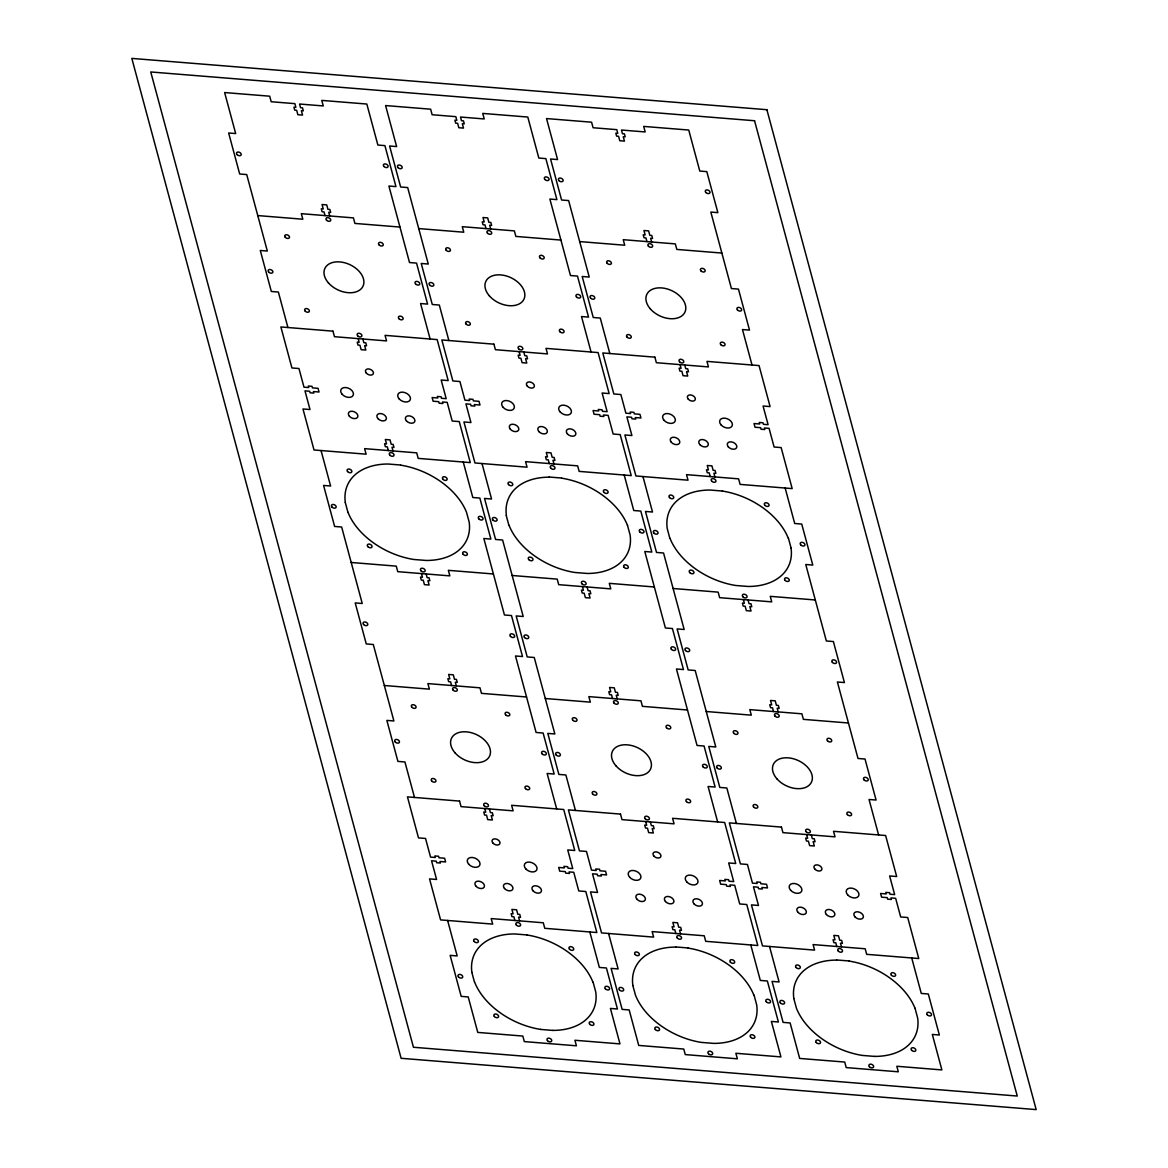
<?xml version="1.0" encoding="UTF-8"?>
<svg xmlns="http://www.w3.org/2000/svg" width="1168" height="1168" viewBox="0 0 1168 1168"><rect width="100%" height="100%" fill="white"/><g stroke="black" fill="none" stroke-linecap="round" stroke-linejoin="round"><path stroke-width="1.5" d="M549.091 477.026L561.56 478.033M675.659 946.956L688.127 947.963M836.609 959.965L849.078 960.972M552.887 1030.424L540.419 1029.417M874.788 1056.427L862.32 1055.419A65.525 43.508 24.9 0 1 796.43 1008.203L793.758 998.392M257.763 215.569L302.819 219.219L301.329 213.671L353.422 217.89L354.911 223.424L399.967 227.059M418.713 228.578L463.769 232.213L462.28 226.68L514.373 230.884L515.862 236.418L560.917 240.068M579.664 241.586L624.719 245.222L623.23 239.688L675.323 243.893L676.812 249.426L721.868 253.062M351.203 562.48L396.259 566.13L397.748 571.663L449.841 575.868L448.351 570.334L493.407 573.97M512.153 575.488L557.209 579.124L558.698 584.657L610.791 588.876L609.302 583.343L654.357 586.978M673.104 588.497L718.159 592.132L719.649 597.666L771.741 601.87L770.252 596.337L815.308 599.972M384.33 685.499L429.386 689.149L427.897 683.601L479.99 687.821L481.479 693.354L526.534 696.989M545.295 698.508L590.351 702.143L588.847 696.61L640.94 700.815L642.429 706.348L687.485 709.998M706.246 711.516L751.301 715.152L749.812 709.618L801.89 713.823L803.38 719.357L848.435 722.992M722.51 491.042L710.042 490.034A65.525 43.508 24.9 0 0 667.22 528.462L669.819 538.273M400.609 465.025L388.141 464.017A65.525 43.508 24.9 0 0 345.334 502.561M527.177 934.955L514.708 933.947A65.525 43.508 24.9 0 0 471.887 972.389M788.444 538.258L791.086 548.069M915.011 1008.188L917.654 1018A65.525 43.508 24.9 0 1 874.774 1056.398M627.479 525.25L630.121 535.061A65.525 43.508 24.9 0 1 587.256 573.459L574.802 572.481A65.525 43.508 24.9 0 1 509.029 525.279M754.061 995.18L756.703 1004.991A65.525 43.508 24.9 0 1 713.823 1043.389L701.369 1042.411A65.525 43.508 24.9 0 1 635.48 995.194L632.793 985.383M508.868 525.264L506.226 515.453M593.11 982.186L595.753 991.982A65.525 43.508 24.9 0 1 552.873 1030.395M347.918 512.256L345.275 502.459M474.485 982.2L471.843 972.389M752.017 365.015L742.468 329.551L749.506 330.106L738.453 289.109L731.416 288.54L710.83 212.065L717.853 212.634L706.815 171.623L699.778 171.054L688.74 130.042L643.685 126.407L645.174 131.94L621.464 130.028L622.471 133.721L624.413 133.882L625.216 136.831L623.259 136.671L624.457 141.109L619.77 140.729L618.573 136.291L616.616 136.13L615.828 133.181L617.77 133.342L616.777 129.648L593.081 127.735L591.592 122.202L546.536 118.567L557.574 159.563L550.551 158.994L561.589 200.005L568.626 200.575L589.227 277.05L582.19 276.48L593.242 317.492L600.264 318.061L609.827 353.524M785.159 488.034L794.707 523.498L801.744 524.067L812.782 565.078L805.759 564.509L826.345 640.984L833.383 641.553L844.42 682.565L837.398 681.995L857.998 758.47L865.021 759.039L876.073 800.036L869.036 799.481L878.599 834.945M911.726 957.964L921.275 993.428L928.312 993.997L939.349 1035.009L932.327 1034.439L941.875 1069.917L896.82 1066.267L898.309 1071.801L846.231 1067.596L844.727 1062.062L799.671 1058.427L790.123 1022.949L783.086 1022.38L772.048 981.383L779.085 981.952L769.522 946.474M651.627 241.98L650.634 238.287L652.576 238.447L651.788 235.498L649.831 235.337L648.634 230.899L643.948 230.519L645.145 234.958L643.188 234.797L643.991 237.746L645.933 237.907L646.941 241.601M684.755 365L685.747 368.679L687.704 368.84L688.492 371.789L686.55 371.643L687.733 376.067L683.046 375.687L681.864 371.263L679.907 371.103L679.104 368.154L681.061 368.314L680.068 364.62M714.904 476.938L713.911 473.244L715.867 473.405L715.064 470.456L713.122 470.295L711.925 465.871L707.239 465.492L708.436 469.916L706.479 469.77L707.268 472.719L709.224 472.879L710.217 476.559M748.046 599.958L749.038 603.652L750.995 603.812L751.783 606.761L749.827 606.601L751.024 611.039L746.337 610.66L745.14 606.221L743.184 606.061L742.395 603.111L744.352 603.272L743.359 599.578M778.195 711.911L777.202 708.217L779.158 708.377L778.355 705.428L776.399 705.268L775.216 700.829L770.53 700.464L771.712 704.888L769.756 704.727L770.559 707.677L772.515 707.837L773.508 711.531M811.322 834.93L812.315 838.609L814.271 838.77L815.074 841.734L813.118 841.573L814.315 845.997L809.614 845.617L808.431 841.194L806.475 841.033L805.686 838.084L807.628 838.244L806.635 834.551M841.471 946.868L840.478 943.189L842.435 943.335L841.646 940.386L839.69 940.225L838.493 935.802L833.806 935.422L835.003 939.846L833.047 939.7L833.85 942.649L835.792 942.81L836.784 946.489M642.955 476.544L652.503 512.022L645.481 511.453L656.518 552.449L663.555 553.019L684.156 629.494L677.119 628.924L688.156 669.936L695.194 670.505L715.794 746.98L708.757 746.41L719.809 787.422L726.832 787.991L736.395 823.455M591.066 352.006L581.518 316.543L588.541 317.112L577.503 276.101L570.466 275.531L549.88 199.056L556.902 199.626L545.865 158.614L538.828 158.045L527.79 117.048L482.734 113.413L484.224 118.946L460.513 117.034L461.506 120.713L463.462 120.873L464.265 123.823L462.309 123.677L463.506 128.1L458.82 127.721L457.622 123.297L455.666 123.136L454.878 120.187L456.819 120.333L455.827 116.654L432.131 114.727L430.642 109.193L385.586 105.558L396.624 146.569L389.601 146L400.639 186.997L407.676 187.566L428.276 264.041L421.239 263.472L432.277 304.483L439.314 305.052L448.862 340.516M624.208 475.026L633.757 510.504L640.794 511.073L651.832 552.07L644.794 551.5L665.395 627.975L672.432 628.545L683.47 669.556L676.447 668.987L697.048 745.461L704.07 746.031L715.123 787.042L708.085 786.473L717.634 821.936M750.776 944.956L760.324 980.434L767.361 981.003L778.399 1022L771.376 1021.431L780.925 1056.909L735.869 1053.273L737.358 1058.807L685.266 1054.587L683.776 1049.054L638.721 1045.418L629.172 1009.955L622.135 1009.386L611.098 968.374L618.12 968.944L608.572 933.466M490.677 228.972L489.669 225.278L491.626 225.439L490.837 222.489L488.881 222.329L487.684 217.905L482.997 217.525L484.194 221.949L482.238 221.789L483.041 224.752L484.983 224.898L485.976 228.592M523.804 351.991L524.797 355.685L526.753 355.846L527.542 358.795L525.6 358.634L526.783 363.058L522.096 362.679L520.899 358.255L518.957 358.094L518.154 355.145L520.11 355.306L519.118 351.612M553.953 463.944L552.96 460.25L554.917 460.411L554.114 457.447L552.172 457.301L550.975 452.863L546.288 452.483L547.485 456.922L545.529 456.761L546.317 459.71L548.274 459.871L549.267 463.565M587.095 586.964L588.088 590.643L590.03 590.804L590.833 593.753L588.876 593.607L590.074 598.031L585.387 597.651L584.19 593.227L582.233 593.067L581.445 590.117L583.401 590.263L582.409 586.584M617.244 698.902L616.251 695.208L618.193 695.369L617.405 692.42L615.448 692.259L614.266 687.835L609.565 687.456L610.762 691.879L608.805 691.719L609.608 694.683L611.565 694.829L612.558 698.522M650.372 821.922L651.364 825.615L653.321 825.776L654.124 828.725L652.167 828.565L653.35 832.988L648.663 832.609L647.481 828.185L645.524 828.024L644.721 825.075L646.678 825.236L645.685 821.542M680.521 933.874L679.528 930.181L681.484 930.341L680.696 927.377L678.739 927.231L677.542 922.793L672.856 922.413L674.053 926.852L672.096 926.691L672.885 929.64L674.841 929.801L675.834 933.495M482.004 463.535L491.553 499.013L484.53 498.444L495.568 539.455L502.605 540.025L523.206 616.5L516.168 615.93L527.206 656.927L534.243 657.496L554.844 733.971L547.807 733.402L558.859 774.413L565.881 774.983L575.444 810.446M430.116 339.012L420.568 303.534L427.59 304.103L416.553 263.107L409.515 262.537L388.915 186.048L395.952 186.617L384.914 145.62L377.877 145.051L366.825 104.04L321.769 100.404L323.273 105.938L299.563 104.025L300.556 107.719L302.512 107.865L303.315 110.829L301.359 110.668L302.556 115.092L297.855 114.712L296.672 110.288L294.716 110.128L293.913 107.179L295.869 107.339L294.876 103.645L271.18 101.733L269.691 96.199L224.636 92.549L235.673 133.561L228.651 132.991L239.688 174.003L246.725 174.572L267.326 251.047L260.289 250.478L271.326 291.474L278.364 292.044L287.912 327.522M463.258 462.032L472.806 497.495L479.844 498.064L490.881 539.076L483.844 538.506L504.445 614.981L511.482 615.551L522.519 656.547L515.497 655.978L536.097 732.467L543.12 733.037L554.172 774.034L547.135 773.464L556.683 808.942M589.825 931.962L599.374 967.425L606.411 967.995L617.449 1009.006L610.426 1008.437L619.974 1043.9L574.919 1040.265L576.408 1045.798L524.315 1041.593L522.826 1036.06L477.77 1032.41L468.222 996.946L461.185 996.377L450.147 955.366L457.17 955.935L447.621 920.472M329.712 215.963L328.719 212.284L330.675 212.445L329.887 209.481L327.931 209.32L326.733 204.896L322.047 204.517L323.244 208.955L321.288 208.795L322.091 211.744L324.032 211.904L325.025 215.598M362.854 338.983L363.847 342.677L365.803 342.837L366.591 345.786L364.635 345.626L365.832 350.064L361.146 349.685L359.948 345.246L358.007 345.1L357.204 342.136L359.16 342.297L358.167 338.603M393.003 450.936L392.01 447.242L393.966 447.402L393.163 444.453L391.222 444.293L390.024 439.869L385.338 439.489L386.52 443.913L384.579 443.752L385.367 446.702L387.323 446.862L388.316 450.556M426.145 573.955L427.138 577.649L429.079 577.81L429.882 580.759L427.926 580.598L429.123 585.022L424.437 584.642L423.239 580.219L421.283 580.058L420.495 577.109L422.451 577.269L421.444 573.576M456.294 685.908L455.301 682.214L457.243 682.375L456.454 679.411L454.498 679.265L453.301 674.827L448.614 674.447L449.811 678.885L447.855 678.725L448.658 681.674L450.614 681.835L451.607 685.528M489.421 808.913L490.414 812.607L492.37 812.767L493.159 815.717L491.217 815.556L492.4 819.994L487.713 819.615L486.53 815.176L484.574 815.03L483.771 812.067L485.727 812.227L484.735 808.533M519.57 920.866L518.577 917.172L520.534 917.333L519.745 914.383L517.789 914.223L516.592 909.799L511.905 909.419L513.102 913.843L511.146 913.683L511.934 916.632L513.891 916.792L514.884 920.486M321.054 450.541L330.602 486.005L323.58 485.435L334.617 526.447L341.655 527.016L362.241 603.491L355.218 602.922L366.256 643.933L373.293 644.502L393.893 720.977L386.856 720.408L397.908 761.405L404.931 761.974L414.494 797.452M722.379 491.056A65.525 43.508 24.9 0 1 788.269 538.244M791.043 548.055A65.525 43.508 24.9 0 1 748.206 586.467L735.752 585.489A65.525 43.508 24.9 0 1 669.979 538.273M849.107 961.089A65.525 43.508 24.9 0 1 914.997 1008.291M793.817 998.494A65.525 43.508 24.9 0 1 836.653 960.096M632.866 985.485A65.525 43.508 24.9 0 1 675.703 947.087M688.025 948.08A65.525 43.508 24.9 0 1 753.915 995.267M506.416 515.57A65.525 43.508 24.9 0 1 549.252 477.172M561.589 478.165A65.525 43.508 24.9 0 1 627.479 525.352M400.639 465.156A65.525 43.508 24.9 0 1 466.528 512.343L469.171 522.052A65.525 43.508 24.9 0 1 426.305 560.465L413.852 559.487A65.525 43.508 24.9 0 1 347.962 512.256M540.55 1029.388A65.525 43.508 24.9 0 1 474.661 982.2M527.045 934.984A65.525 43.508 24.9 0 1 592.935 982.171M766.88 109.704L131.823 58.4L401.12 1058.296L1036.177 1109.6L766.88 109.704M754.557 120.742L150.76 71.963L413.443 1047.258L1017.24 1096.037L754.557 120.742M332.968 331.157L280.889 326.952L291.927 367.964L298.964 368.519L303.987 387.177L308.673 387.557L308.264 386.024L312.017 386.331L312.425 387.864L318.046 388.316L319.039 392.01L313.418 391.557L313.827 393.09L310.089 392.784L309.666 391.251L304.979 390.871L310.002 409.53L302.979 408.961L314.017 449.972L366.11 454.177L364.62 448.643L416.699 452.848L418.202 458.382L470.281 462.601L459.243 421.59L452.206 421.02L447.183 402.361L442.497 401.982L442.906 403.515L439.153 403.223L438.745 401.675L433.124 401.223L432.131 397.529L437.752 397.996L437.328 396.448L441.081 396.755L441.504 398.288L446.191 398.668L441.168 380.009L448.191 380.578L437.153 339.581L385.06 335.362L386.55 340.91L334.471 336.691L332.968 331.157M493.918 344.166L441.84 339.961L452.877 380.958L459.915 381.527L464.937 400.186L469.624 400.566L469.215 399.033L472.967 399.325L473.376 400.872L478.997 401.325L479.99 405.019L474.369 404.566L474.792 406.099L471.04 405.792L470.616 404.259L465.93 403.88L470.952 422.539L463.93 421.969L474.967 462.966L527.06 467.185L525.571 461.652L577.649 465.857L579.153 471.39L631.231 475.595L620.193 434.598L613.156 434.029L608.134 415.37L603.447 414.99L603.856 416.523L600.104 416.217L599.695 414.684L594.074 414.231L593.081 410.537L598.702 410.99L598.293 409.457L602.031 409.764L602.454 411.297L607.141 411.676L602.119 393.017L609.141 393.587L598.104 352.575L546.011 348.371L547.5 353.904L495.422 349.699L493.918 344.166M654.883 357.16L602.79 352.955L613.828 393.966L620.865 394.536L625.887 413.195L630.574 413.574L630.165 412.027L633.917 412.333L634.326 413.866L639.947 414.333L640.955 418.013L635.319 417.56L635.742 419.093L631.99 418.801L631.567 417.253L626.88 416.874L631.903 435.533L624.88 434.963L635.918 475.975L688.01 480.179L686.521 474.646L738.614 478.851L740.103 484.399L792.181 488.604L781.144 447.592L774.107 447.023L769.084 428.364L764.398 427.984L764.806 429.532L761.054 429.225L760.645 427.692L755.024 427.24L754.032 423.546L759.653 423.999L759.244 422.466L762.981 422.758L763.405 424.305L768.091 424.685L763.069 406.026L770.092 406.595L759.054 365.584L706.961 361.379L708.45 366.913L656.372 362.708L654.883 357.16M459.55 801.087L407.457 796.883L418.494 837.894L425.532 838.449L430.554 857.108L435.241 857.487L434.832 855.954L438.584 856.261L438.993 857.794L444.628 858.246L445.621 861.94L439.986 861.488L440.409 863.021L436.657 862.714L436.233 861.181L431.547 860.801L436.584 879.46L429.547 878.891L440.584 919.902L492.677 924.107L491.188 918.574L543.281 922.778L544.77 928.312L596.848 932.531L585.81 891.52L578.773 890.95L573.751 872.292L569.064 871.912L569.473 873.445L565.721 873.153L565.312 871.605L559.691 871.153L558.698 867.459L564.319 867.926L563.91 866.379L567.663 866.685L568.071 868.218L572.758 868.598L567.736 849.939L574.758 850.508L563.721 809.512L511.628 805.292L513.117 810.84L461.039 806.621L459.55 801.087M620.5 814.096L568.407 809.891L579.459 850.888L586.482 851.457L591.504 870.116L596.191 870.496L595.782 868.963L599.534 869.255L599.943 870.802L605.579 871.255L606.572 874.949L600.936 874.496L601.359 876.029L597.607 875.723L597.198 874.19L592.497 873.81L597.534 892.469L590.497 891.899L601.535 932.911L653.627 937.116L652.138 931.582L704.231 935.787L705.72 941.32L757.798 945.525L746.761 904.528L739.724 903.959L734.701 885.3L730.015 884.921L730.423 886.454L726.686 886.147L726.262 884.614L720.641 884.161L719.649 880.468L725.27 880.92L724.861 879.387L728.613 879.694L729.022 881.227L733.708 881.606L728.686 862.948L735.723 863.517L724.671 822.506L672.578 818.301L674.082 823.834L621.989 819.629L620.5 814.096M781.45 827.09L729.358 822.885L740.41 863.897L747.432 864.466L752.455 883.125L757.156 883.504L756.733 881.957L760.485 882.263L760.894 883.796L766.529 884.264L767.522 887.943L761.886 887.49L762.31 889.023L758.558 888.731L758.149 887.184L753.462 886.804L758.485 905.463L751.447 904.893L762.5 945.905L814.578 950.11L813.089 944.576L865.181 948.781L866.671 954.329L918.763 958.534L907.711 917.522L900.674 916.953L895.652 898.294L890.965 897.915L891.388 899.462L887.636 899.156L887.213 897.623L881.592 897.17L880.599 893.476L886.22 893.929L885.811 892.396L889.563 892.688L889.972 894.235L894.659 894.615L889.636 875.956L896.674 876.526L885.621 835.514L833.529 831.309L835.032 836.843L782.94 832.638L781.45 827.09M699.822 444.585A5.052 3.358 24.9 0 0 708.012 445.548A5.052 3.358 24.9 0 0 702.771 439.562A5.052 3.358 24.9 0 0 699.822 444.585M671.308 442.278A5.052 3.358 24.9 0 0 679.499 443.241A5.052 3.358 24.9 0 0 674.243 437.255A5.052 3.358 24.9 0 0 671.308 442.278M688.259 399.149A4.205 2.789 24.9 0 0 695.091 399.952A4.205 2.789 24.9 0 0 690.711 394.959A4.205 2.789 24.9 0 0 688.259 399.149M728.336 446.891A5.052 3.358 24.9 0 0 736.541 447.855A5.052 3.358 24.9 0 0 731.285 441.869A5.052 3.358 24.9 0 0 728.336 446.891M721.05 424.889A6.731 4.468 24.9 0 0 731.986 426.174A6.731 4.468 24.9 0 0 724.978 418.188A6.731 4.468 24.9 0 0 721.05 424.889M664.023 420.276A6.731 4.468 24.9 0 0 674.943 421.56A6.731 4.468 24.9 0 0 667.95 413.589A6.731 4.468 24.9 0 0 664.023 420.276M590.541 298.044A2.526 1.679 24.9 0 0 594.643 298.526A2.526 1.679 24.9 0 0 592.015 295.533A2.526 1.679 24.9 0 0 590.541 298.044M737.431 309.914A2.526 1.679 24.9 0 0 741.534 310.381A2.526 1.679 24.9 0 0 738.906 307.403A2.526 1.679 24.9 0 0 737.431 309.914M679.557 361.788A2.526 1.679 24.9 0 0 683.66 362.27A2.526 1.679 24.9 0 0 681.032 359.277A2.526 1.679 24.9 0 0 679.557 361.788M648.415 246.156A2.526 1.679 24.9 0 0 652.518 246.638A2.526 1.679 24.9 0 0 649.89 243.645A2.526 1.679 24.9 0 0 648.415 246.156M650.386 308.936A21.039 13.972 24.9 0 0 684.521 312.936A21.039 13.972 24.9 0 0 662.636 288.014A21.039 13.972 24.9 0 0 650.386 308.936M607.17 263.282A2.526 1.679 24.9 0 0 611.273 263.764A2.526 1.679 24.9 0 0 608.645 260.771A2.526 1.679 24.9 0 0 607.17 263.282M627.055 337.099A2.526 1.679 24.9 0 0 631.143 337.567A2.526 1.679 24.9 0 0 628.515 334.574A2.526 1.679 24.9 0 0 627.055 337.099M720.802 344.662A2.526 1.679 24.9 0 0 724.905 345.144A2.526 1.679 24.9 0 0 722.277 342.151A2.526 1.679 24.9 0 0 720.802 344.662M700.931 270.859A2.526 1.679 24.9 0 0 705.019 271.341A2.526 1.679 24.9 0 0 702.406 268.348A2.526 1.679 24.9 0 0 700.931 270.859M705.793 192.428A2.526 1.679 24.9 0 0 709.881 192.91A2.526 1.679 24.9 0 0 707.268 189.917A2.526 1.679 24.9 0 0 705.793 192.428M558.903 180.558A2.526 1.679 24.9 0 0 563.005 181.04A2.526 1.679 24.9 0 0 560.377 178.047A2.526 1.679 24.9 0 0 558.903 180.558M711.662 481.085A2.526 1.679 24.9 0 0 715.78 481.639A2.526 1.679 24.9 0 0 713.225 478.617A2.526 1.679 24.9 0 0 711.662 481.085M653.803 532.973A2.526 1.679 24.9 0 0 657.905 533.513A2.526 1.679 24.9 0 0 655.35 530.506A2.526 1.679 24.9 0 0 653.803 532.973M742.819 596.717A2.526 1.679 24.9 0 0 746.921 597.271A2.526 1.679 24.9 0 0 744.366 594.249A2.526 1.679 24.9 0 0 742.819 596.717M800.679 544.828A2.526 1.679 24.9 0 0 804.796 545.383A2.526 1.679 24.9 0 0 802.241 542.361A2.526 1.679 24.9 0 0 800.679 544.828M669.468 497.524A2.526 1.679 24.9 0 0 673.586 498.079A2.526 1.679 24.9 0 0 671.031 495.057A2.526 1.679 24.9 0 0 669.468 497.524M689.689 572.568A2.526 1.679 24.9 0 0 693.792 573.123A2.526 1.679 24.9 0 0 691.237 570.101A2.526 1.679 24.9 0 0 689.689 572.568M785.013 580.277A2.526 1.679 24.9 0 0 789.115 580.817A2.526 1.679 24.9 0 0 786.56 577.81A2.526 1.679 24.9 0 0 785.013 580.277M764.792 505.233A2.526 1.679 24.9 0 0 768.909 505.788A2.526 1.679 24.9 0 0 766.354 502.766A2.526 1.679 24.9 0 0 764.792 505.233M891.374 975.163A2.526 1.679 24.9 0 0 895.476 975.718A2.526 1.679 24.9 0 0 892.921 972.696A2.526 1.679 24.9 0 0 891.374 975.163M911.58 1050.207A2.526 1.679 24.9 0 0 915.683 1050.747A2.526 1.679 24.9 0 0 913.128 1047.74A2.526 1.679 24.9 0 0 911.58 1050.207M816.257 1042.498A2.526 1.679 24.9 0 0 820.374 1043.053A2.526 1.679 24.9 0 0 817.819 1040.031A2.526 1.679 24.9 0 0 816.257 1042.498M796.05 967.454A2.526 1.679 24.9 0 0 800.153 968.009A2.526 1.679 24.9 0 0 797.598 964.987A2.526 1.679 24.9 0 0 796.05 967.454M927.261 1014.758A2.526 1.679 24.9 0 0 931.363 1015.313A2.526 1.679 24.9 0 0 928.808 1012.291A2.526 1.679 24.9 0 0 927.261 1014.758M869.386 1066.647A2.526 1.679 24.9 0 0 873.489 1067.202A2.526 1.679 24.9 0 0 870.948 1064.179A2.526 1.679 24.9 0 0 869.386 1066.647M780.37 1002.903A2.526 1.679 24.9 0 0 784.473 1003.443A2.526 1.679 24.9 0 0 781.918 1000.436A2.526 1.679 24.9 0 0 780.37 1002.903M838.244 951.015A2.526 1.679 24.9 0 0 842.347 951.57A2.526 1.679 24.9 0 0 839.792 948.547A2.526 1.679 24.9 0 0 838.244 951.015M685.47 650.488A2.526 1.679 24.9 0 0 689.573 650.97A2.526 1.679 24.9 0 0 686.945 647.977A2.526 1.679 24.9 0 0 685.47 650.488M832.361 662.358A2.526 1.679 24.9 0 0 836.463 662.84A2.526 1.679 24.9 0 0 833.835 659.847A2.526 1.679 24.9 0 0 832.361 662.358M827.499 740.789A2.526 1.679 24.9 0 0 831.601 741.271A2.526 1.679 24.9 0 0 828.973 738.278A2.526 1.679 24.9 0 0 827.499 740.789M847.384 814.592A2.526 1.679 24.9 0 0 851.472 815.074A2.526 1.679 24.9 0 0 848.844 812.081A2.526 1.679 24.9 0 0 847.384 814.592M753.623 807.03A2.526 1.679 24.9 0 0 757.711 807.497A2.526 1.679 24.9 0 0 755.097 804.518A2.526 1.679 24.9 0 0 753.623 807.03M733.738 733.212A2.526 1.679 24.9 0 0 737.84 733.694A2.526 1.679 24.9 0 0 735.212 730.701A2.526 1.679 24.9 0 0 733.738 733.212M776.954 778.866A21.039 13.972 24.9 0 0 811.088 782.867A21.039 13.972 24.9 0 0 789.203 757.944A21.039 13.972 24.9 0 0 776.954 778.866M774.983 716.086A2.526 1.679 24.9 0 0 779.085 716.568A2.526 1.679 24.9 0 0 776.457 713.575A2.526 1.679 24.9 0 0 774.983 716.086M806.139 831.718A2.526 1.679 24.9 0 0 810.227 832.2A2.526 1.679 24.9 0 0 807.599 829.207A2.526 1.679 24.9 0 0 806.139 831.718M863.999 779.844A2.526 1.679 24.9 0 0 868.101 780.312A2.526 1.679 24.9 0 0 865.473 777.333A2.526 1.679 24.9 0 0 863.999 779.844M717.123 767.975A2.526 1.679 24.9 0 0 721.211 768.456A2.526 1.679 24.9 0 0 718.583 765.463A2.526 1.679 24.9 0 0 717.123 767.975M790.59 890.206A6.731 4.468 24.9 0 0 801.511 891.491A6.731 4.468 24.9 0 0 794.517 883.519A6.731 4.468 24.9 0 0 790.59 890.206M847.632 894.819A6.731 4.468 24.9 0 0 858.553 896.104A6.731 4.468 24.9 0 0 851.545 888.118A6.731 4.468 24.9 0 0 847.632 894.819M854.918 916.822A5.052 3.358 24.9 0 0 863.108 917.785A5.052 3.358 24.9 0 0 857.852 911.799A5.052 3.358 24.9 0 0 854.918 916.822M814.841 869.08A4.205 2.789 24.9 0 0 821.659 869.883A4.205 2.789 24.9 0 0 817.293 864.889A4.205 2.789 24.9 0 0 814.841 869.08M797.875 912.208A5.052 3.358 24.9 0 0 806.066 913.172A5.052 3.358 24.9 0 0 800.825 907.186A5.052 3.358 24.9 0 0 797.875 912.208M826.389 914.515A5.052 3.358 24.9 0 0 834.58 915.478A5.052 3.358 24.9 0 0 829.338 909.492A5.052 3.358 24.9 0 0 826.389 914.515M665.439 901.506A5.052 3.358 24.9 0 0 673.629 902.47A5.052 3.358 24.9 0 0 668.388 896.484A5.052 3.358 24.9 0 0 665.439 901.506M636.925 899.214A5.052 3.358 24.9 0 0 645.116 900.163A5.052 3.358 24.9 0 0 639.86 894.192A5.052 3.358 24.9 0 0 636.925 899.214M653.89 856.071A4.205 2.789 24.9 0 0 660.708 856.874A4.205 2.789 24.9 0 0 656.328 851.895A4.205 2.789 24.9 0 0 653.89 856.071M693.967 903.813A5.052 3.358 24.9 0 0 702.158 904.777A5.052 3.358 24.9 0 0 696.902 898.791A5.052 3.358 24.9 0 0 693.967 903.813M686.682 881.811A6.731 4.468 24.9 0 0 697.603 883.096A6.731 4.468 24.9 0 0 690.595 875.124A6.731 4.468 24.9 0 0 686.682 881.811M629.64 877.212A6.731 4.468 24.9 0 0 640.56 878.482A6.731 4.468 24.9 0 0 633.567 870.51A6.731 4.468 24.9 0 0 629.64 877.212M556.158 754.966A2.526 1.679 24.9 0 0 560.26 755.448A2.526 1.679 24.9 0 0 557.632 752.455A2.526 1.679 24.9 0 0 556.158 754.966M703.048 766.836A2.526 1.679 24.9 0 0 707.151 767.318A2.526 1.679 24.9 0 0 704.523 764.325A2.526 1.679 24.9 0 0 703.048 766.836M645.174 818.724A2.526 1.679 24.9 0 0 649.277 819.206A2.526 1.679 24.9 0 0 646.649 816.213A2.526 1.679 24.9 0 0 645.174 818.724M614.032 703.078A2.526 1.679 24.9 0 0 618.135 703.559A2.526 1.679 24.9 0 0 615.507 700.566A2.526 1.679 24.9 0 0 614.032 703.078M616.003 765.872A21.039 13.972 24.9 0 0 650.138 769.858A21.039 13.972 24.9 0 0 628.253 744.936A21.039 13.972 24.9 0 0 616.003 765.872M572.787 720.203A2.526 1.679 24.9 0 0 576.89 720.685A2.526 1.679 24.9 0 0 574.262 717.692A2.526 1.679 24.9 0 0 572.787 720.203M592.672 794.021A2.526 1.679 24.9 0 0 596.76 794.503A2.526 1.679 24.9 0 0 594.147 791.51A2.526 1.679 24.9 0 0 592.672 794.021M686.434 801.598A2.526 1.679 24.9 0 0 690.522 802.08A2.526 1.679 24.9 0 0 687.894 799.087A2.526 1.679 24.9 0 0 686.434 801.598M666.548 727.781A2.526 1.679 24.9 0 0 670.636 728.263A2.526 1.679 24.9 0 0 668.023 725.27A2.526 1.679 24.9 0 0 666.548 727.781M671.41 649.35A2.526 1.679 24.9 0 0 675.513 649.831A2.526 1.679 24.9 0 0 672.885 646.838A2.526 1.679 24.9 0 0 671.41 649.35M524.52 637.48A2.526 1.679 24.9 0 0 528.622 637.962A2.526 1.679 24.9 0 0 525.994 634.969A2.526 1.679 24.9 0 0 524.52 637.48M677.294 938.006A2.526 1.679 24.9 0 0 681.397 938.561A2.526 1.679 24.9 0 0 678.842 935.539A2.526 1.679 24.9 0 0 677.294 938.006M619.42 989.895A2.526 1.679 24.9 0 0 623.522 990.449A2.526 1.679 24.9 0 0 620.967 987.427A2.526 1.679 24.9 0 0 619.42 989.895M708.436 1053.653A2.526 1.679 24.9 0 0 712.538 1054.193A2.526 1.679 24.9 0 0 709.983 1051.185A2.526 1.679 24.9 0 0 708.436 1053.653M766.31 1001.764A2.526 1.679 24.9 0 0 770.413 1002.305A2.526 1.679 24.9 0 0 767.858 999.297A2.526 1.679 24.9 0 0 766.31 1001.764M635.1 954.46A2.526 1.679 24.9 0 0 639.203 955.001A2.526 1.679 24.9 0 0 636.648 951.993A2.526 1.679 24.9 0 0 635.1 954.46M655.306 1029.504A2.526 1.679 24.9 0 0 659.424 1030.045A2.526 1.679 24.9 0 0 656.869 1027.037A2.526 1.679 24.9 0 0 655.306 1029.504M750.63 1037.199A2.526 1.679 24.9 0 0 754.732 1037.753A2.526 1.679 24.9 0 0 752.177 1034.731A2.526 1.679 24.9 0 0 750.63 1037.199M730.409 962.155A2.526 1.679 24.9 0 0 734.526 962.709A2.526 1.679 24.9 0 0 731.971 959.687A2.526 1.679 24.9 0 0 730.409 962.155M603.841 492.224A2.526 1.679 24.9 0 0 607.959 492.779A2.526 1.679 24.9 0 0 605.404 489.757A2.526 1.679 24.9 0 0 603.841 492.224M624.062 567.268A2.526 1.679 24.9 0 0 628.165 567.823A2.526 1.679 24.9 0 0 625.61 564.801A2.526 1.679 24.9 0 0 624.062 567.268M528.739 559.574A2.526 1.679 24.9 0 0 532.842 560.114A2.526 1.679 24.9 0 0 530.287 557.107A2.526 1.679 24.9 0 0 528.739 559.574M508.518 484.53A2.526 1.679 24.9 0 0 512.635 485.07A2.526 1.679 24.9 0 0 510.08 482.063A2.526 1.679 24.9 0 0 508.518 484.53M639.728 531.834A2.526 1.679 24.9 0 0 643.845 532.374A2.526 1.679 24.9 0 0 641.29 529.367A2.526 1.679 24.9 0 0 639.728 531.834M581.868 583.723A2.526 1.679 24.9 0 0 585.971 584.263A2.526 1.679 24.9 0 0 583.416 581.255A2.526 1.679 24.9 0 0 581.868 583.723M492.852 519.964A2.526 1.679 24.9 0 0 496.955 520.519A2.526 1.679 24.9 0 0 494.4 517.497A2.526 1.679 24.9 0 0 492.852 519.964M550.712 468.076A2.526 1.679 24.9 0 0 554.829 468.631A2.526 1.679 24.9 0 0 552.274 465.609A2.526 1.679 24.9 0 0 550.712 468.076M397.952 167.55A2.526 1.679 24.9 0 0 402.04 168.031A2.526 1.679 24.9 0 0 399.427 165.038A2.526 1.679 24.9 0 0 397.952 167.55M544.843 179.419A2.526 1.679 24.9 0 0 548.931 179.901A2.526 1.679 24.9 0 0 546.303 176.908A2.526 1.679 24.9 0 0 544.843 179.419M539.981 257.851A2.526 1.679 24.9 0 0 544.069 258.332A2.526 1.679 24.9 0 0 541.441 255.339A2.526 1.679 24.9 0 0 539.981 257.851M559.852 331.668A2.526 1.679 24.9 0 0 563.954 332.15A2.526 1.679 24.9 0 0 561.326 329.157A2.526 1.679 24.9 0 0 559.852 331.668M466.105 324.091A2.526 1.679 24.9 0 0 470.193 324.573A2.526 1.679 24.9 0 0 467.565 321.58A2.526 1.679 24.9 0 0 466.105 324.091M446.22 250.273A2.526 1.679 24.9 0 0 450.308 250.755A2.526 1.679 24.9 0 0 447.694 247.762A2.526 1.679 24.9 0 0 446.22 250.273M489.436 295.942A21.039 13.972 24.9 0 0 523.571 299.928A21.039 13.972 24.9 0 0 501.685 275.006A21.039 13.972 24.9 0 0 489.436 295.942M487.465 233.147A2.526 1.679 24.9 0 0 491.567 233.629A2.526 1.679 24.9 0 0 488.939 230.636A2.526 1.679 24.9 0 0 487.465 233.147M518.607 348.794A2.526 1.679 24.9 0 0 522.709 349.276A2.526 1.679 24.9 0 0 520.081 346.283A2.526 1.679 24.9 0 0 518.607 348.794M576.481 296.906A2.526 1.679 24.9 0 0 580.584 297.387A2.526 1.679 24.9 0 0 577.956 294.394A2.526 1.679 24.9 0 0 576.481 296.906M429.59 285.036A2.526 1.679 24.9 0 0 433.693 285.518A2.526 1.679 24.9 0 0 431.065 282.525A2.526 1.679 24.9 0 0 429.59 285.036M503.072 407.282A6.731 4.468 24.9 0 0 513.993 408.552A6.731 4.468 24.9 0 0 506.985 400.58A6.731 4.468 24.9 0 0 503.072 407.282M560.1 411.881A6.731 4.468 24.9 0 0 571.035 413.165A6.731 4.468 24.9 0 0 564.027 405.194A6.731 4.468 24.9 0 0 560.1 411.881M567.385 433.883A5.052 3.358 24.9 0 0 575.576 434.846A5.052 3.358 24.9 0 0 570.334 428.86A5.052 3.358 24.9 0 0 567.385 433.883M527.308 386.141A4.205 2.789 24.9 0 0 534.141 386.944A4.205 2.789 24.9 0 0 529.761 381.965A4.205 2.789 24.9 0 0 527.308 386.141M510.358 429.284A5.052 3.358 24.9 0 0 518.548 430.233A5.052 3.358 24.9 0 0 513.292 424.261A5.052 3.358 24.9 0 0 510.358 429.284M538.871 431.576A5.052 3.358 24.9 0 0 547.062 432.54A5.052 3.358 24.9 0 0 541.806 426.554A5.052 3.358 24.9 0 0 538.871 431.576M377.921 418.582A5.052 3.358 24.9 0 0 386.112 419.531A5.052 3.358 24.9 0 0 380.856 413.56A5.052 3.358 24.9 0 0 377.921 418.582M349.407 416.275A5.052 3.358 24.9 0 0 357.598 417.239A5.052 3.358 24.9 0 0 352.342 411.253A5.052 3.358 24.9 0 0 349.407 416.275M366.358 373.147A4.205 2.789 24.9 0 0 373.191 373.95A4.205 2.789 24.9 0 0 368.811 368.957A4.205 2.789 24.9 0 0 366.358 373.147M406.435 420.889A5.052 3.358 24.9 0 0 414.625 421.838A5.052 3.358 24.9 0 0 409.384 415.866A5.052 3.358 24.9 0 0 406.435 420.889M399.149 398.887A6.731 4.468 24.9 0 0 410.07 400.157A6.731 4.468 24.9 0 0 403.077 392.185A6.731 4.468 24.9 0 0 399.149 398.887M342.122 394.273A6.731 4.468 24.9 0 0 353.043 395.558A6.731 4.468 24.9 0 0 346.035 387.572A6.731 4.468 24.9 0 0 342.122 394.273M268.64 272.027A2.526 1.679 24.9 0 0 272.743 272.509A2.526 1.679 24.9 0 0 270.115 269.516A2.526 1.679 24.9 0 0 268.64 272.027M415.531 283.897A2.526 1.679 24.9 0 0 419.633 284.379A2.526 1.679 24.9 0 0 417.005 281.386A2.526 1.679 24.9 0 0 415.531 283.897M357.656 335.785A2.526 1.679 24.9 0 0 361.759 336.267A2.526 1.679 24.9 0 0 359.131 333.274A2.526 1.679 24.9 0 0 357.656 335.785M326.514 220.153A2.526 1.679 24.9 0 0 330.602 220.635A2.526 1.679 24.9 0 0 327.989 217.642A2.526 1.679 24.9 0 0 326.514 220.153M328.471 282.933A21.039 13.972 24.9 0 0 362.62 286.934A21.039 13.972 24.9 0 0 340.735 262.012A21.039 13.972 24.9 0 0 328.471 282.933M285.269 237.279A2.526 1.679 24.9 0 0 289.357 237.761A2.526 1.679 24.9 0 0 286.744 234.768A2.526 1.679 24.9 0 0 285.269 237.279M305.14 311.082A2.526 1.679 24.9 0 0 309.243 311.564A2.526 1.679 24.9 0 0 306.615 308.571A2.526 1.679 24.9 0 0 305.14 311.082M398.901 318.66A2.526 1.679 24.9 0 0 403.004 319.141A2.526 1.679 24.9 0 0 400.376 316.148A2.526 1.679 24.9 0 0 398.901 318.66M379.031 244.842A2.526 1.679 24.9 0 0 383.119 245.324A2.526 1.679 24.9 0 0 380.491 242.331A2.526 1.679 24.9 0 0 379.031 244.842M383.892 166.425A2.526 1.679 24.9 0 0 387.98 166.893A2.526 1.679 24.9 0 0 385.352 163.914A2.526 1.679 24.9 0 0 383.892 166.425M237.002 154.556A2.526 1.679 24.9 0 0 241.09 155.037A2.526 1.679 24.9 0 0 238.476 152.044A2.526 1.679 24.9 0 0 237.002 154.556M389.762 455.082A2.526 1.679 24.9 0 0 393.879 455.622A2.526 1.679 24.9 0 0 391.324 452.615A2.526 1.679 24.9 0 0 389.762 455.082M331.887 506.956A2.526 1.679 24.9 0 0 336.004 507.511A2.526 1.679 24.9 0 0 333.449 504.488A2.526 1.679 24.9 0 0 331.887 506.956M420.918 570.714A2.526 1.679 24.9 0 0 425.021 571.269A2.526 1.679 24.9 0 0 422.466 568.247A2.526 1.679 24.9 0 0 420.918 570.714M478.778 518.826A2.526 1.679 24.9 0 0 482.895 519.38A2.526 1.679 24.9 0 0 480.34 516.358A2.526 1.679 24.9 0 0 478.778 518.826M347.568 471.522A2.526 1.679 24.9 0 0 351.685 472.076A2.526 1.679 24.9 0 0 349.13 469.054A2.526 1.679 24.9 0 0 347.568 471.522M367.789 546.566A2.526 1.679 24.9 0 0 371.891 547.12A2.526 1.679 24.9 0 0 369.336 544.098A2.526 1.679 24.9 0 0 367.789 546.566M463.097 554.26A2.526 1.679 24.9 0 0 467.215 554.815A2.526 1.679 24.9 0 0 464.66 551.792A2.526 1.679 24.9 0 0 463.097 554.26M442.891 479.23A2.526 1.679 24.9 0 0 447.008 479.771A2.526 1.679 24.9 0 0 444.453 476.763A2.526 1.679 24.9 0 0 442.891 479.23M569.458 949.161A2.526 1.679 24.9 0 0 573.576 949.701A2.526 1.679 24.9 0 0 571.021 946.693A2.526 1.679 24.9 0 0 569.458 949.161M589.679 1024.19A2.526 1.679 24.9 0 0 593.782 1024.745A2.526 1.679 24.9 0 0 591.227 1021.723A2.526 1.679 24.9 0 0 589.679 1024.19M494.356 1016.496A2.526 1.679 24.9 0 0 498.459 1017.051A2.526 1.679 24.9 0 0 495.904 1014.028A2.526 1.679 24.9 0 0 494.356 1016.496M474.15 941.452A2.526 1.679 24.9 0 0 478.252 942.007A2.526 1.679 24.9 0 0 475.697 938.984A2.526 1.679 24.9 0 0 474.15 941.452M605.36 988.756A2.526 1.679 24.9 0 0 609.462 989.311A2.526 1.679 24.9 0 0 606.907 986.288A2.526 1.679 24.9 0 0 605.36 988.756M547.485 1040.644A2.526 1.679 24.9 0 0 551.588 1041.199A2.526 1.679 24.9 0 0 549.033 1038.177A2.526 1.679 24.9 0 0 547.485 1040.644M458.469 976.886A2.526 1.679 24.9 0 0 462.572 977.441A2.526 1.679 24.9 0 0 460.017 974.419A2.526 1.679 24.9 0 0 458.469 976.886M516.329 925.012A2.526 1.679 24.9 0 0 520.446 925.552A2.526 1.679 24.9 0 0 517.891 922.545A2.526 1.679 24.9 0 0 516.329 925.012M363.569 624.486A2.526 1.679 24.9 0 0 367.672 624.968A2.526 1.679 24.9 0 0 365.044 621.975A2.526 1.679 24.9 0 0 363.569 624.486M510.46 636.356A2.526 1.679 24.9 0 0 514.548 636.823A2.526 1.679 24.9 0 0 511.934 633.844A2.526 1.679 24.9 0 0 510.46 636.356M505.598 714.787A2.526 1.679 24.9 0 0 509.686 715.254A2.526 1.679 24.9 0 0 507.073 712.276A2.526 1.679 24.9 0 0 505.598 714.787M525.483 788.59A2.526 1.679 24.9 0 0 529.571 789.072A2.526 1.679 24.9 0 0 526.943 786.079A2.526 1.679 24.9 0 0 525.483 788.59M431.722 781.012A2.526 1.679 24.9 0 0 435.81 781.494A2.526 1.679 24.9 0 0 433.182 778.501A2.526 1.679 24.9 0 0 431.722 781.012M411.837 707.209A2.526 1.679 24.9 0 0 415.939 707.691A2.526 1.679 24.9 0 0 413.311 704.698A2.526 1.679 24.9 0 0 411.837 707.209M455.053 752.864A21.039 13.972 24.9 0 0 489.188 756.864A21.039 13.972 24.9 0 0 467.302 731.942A21.039 13.972 24.9 0 0 455.053 752.864M453.082 690.084A2.526 1.679 24.9 0 0 457.184 690.565A2.526 1.679 24.9 0 0 454.556 687.572A2.526 1.679 24.9 0 0 453.082 690.084M484.224 805.716A2.526 1.679 24.9 0 0 488.326 806.197A2.526 1.679 24.9 0 0 485.698 803.204A2.526 1.679 24.9 0 0 484.224 805.716M542.098 753.827A2.526 1.679 24.9 0 0 546.201 754.309A2.526 1.679 24.9 0 0 543.573 751.316A2.526 1.679 24.9 0 0 542.098 753.827M395.207 741.957A2.526 1.679 24.9 0 0 399.31 742.439A2.526 1.679 24.9 0 0 396.682 739.446A2.526 1.679 24.9 0 0 395.207 741.957M468.689 864.203A6.731 4.468 24.9 0 0 479.61 865.488A6.731 4.468 24.9 0 0 472.617 857.502A6.731 4.468 24.9 0 0 468.689 864.203M525.731 868.817A6.731 4.468 24.9 0 0 536.652 870.087A6.731 4.468 24.9 0 0 529.644 862.115A6.731 4.468 24.9 0 0 525.731 868.817M533.002 890.819A5.052 3.358 24.9 0 0 541.207 891.768A5.052 3.358 24.9 0 0 535.951 885.797A5.052 3.358 24.9 0 0 533.002 890.819M492.94 843.077A4.205 2.789 24.9 0 0 499.758 843.88A4.205 2.789 24.9 0 0 495.378 838.887A4.205 2.789 24.9 0 0 492.94 843.077M475.975 886.205A5.052 3.358 24.9 0 0 484.165 887.169A5.052 3.358 24.9 0 0 478.909 881.183A5.052 3.358 24.9 0 0 475.975 886.205M504.488 888.512A5.052 3.358 24.9 0 0 512.679 889.461A5.052 3.358 24.9 0 0 507.438 883.49A5.052 3.358 24.9 0 0 504.488 888.512"/></g></svg>
